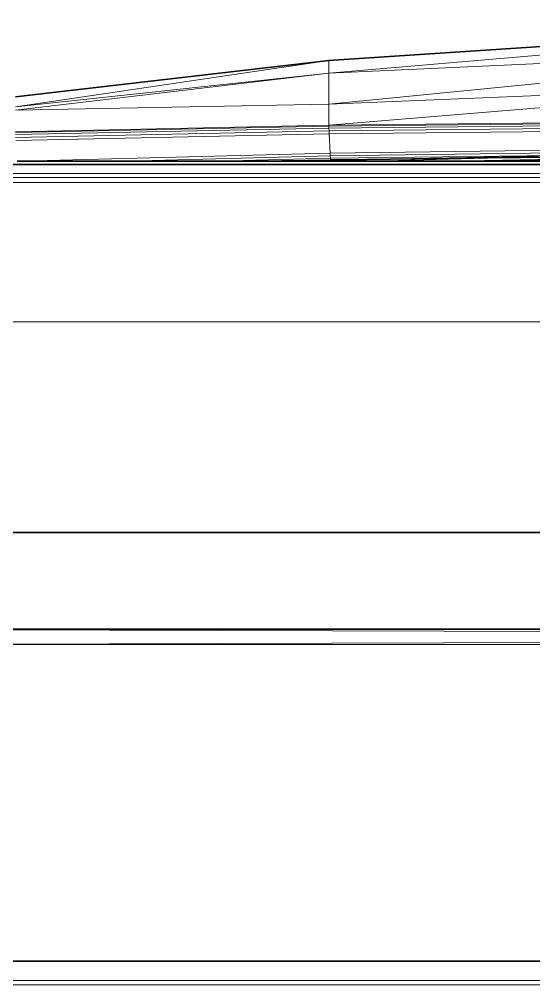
# Model space of a CAD drawing. Header units: inches. Extents: x 1 to 101, y 1 to 36.
# Drawn here: x 5.88 to 8.84, y 29.98 to 35.53 of the extents above; entities that cross this region are included whole.
import ezdxf

# ---------------------------------------------------------------- set-up
doc = ezdxf.new("R2010")
doc.units = ezdxf.units.IN
doc.header["$MEASUREMENT"] = 0
doc.layers.add('Default', color=7, linetype='Continuous')

msp = doc.modelspace()

# ---------------------------------------------------------------- linework, layer by layer
at = {"layer": 'Default', "color": 49, "lineweight": 0, "true_color": 0x464646, "transparency": 33554687}
for p, q in [((7.6599, 35.2958), (11.2644, 35.5318)), ((11.2644, 35.5318), (7.6599, 35.2223)), ((5.8577, 35.0861), (7.6599, 35.2958)), ((7.6599, 35.2958), (5.8577, 35.028)), ((5.8577, 35.028), (7.6599, 35.2958)), ((7.6599, 35.2223), (7.6599, 35.2958)), ((7.6599, 35.2958), (7.6599, 35.2223)), ((7.6599, 35.2223), (5.8577, 35.028)), ((5.8577, 35.028), (7.6599, 35.2223)), ((7.6599, 35.2223), (5.8577, 35.0085))]:
    msp.add_line(p, q, dxfattribs=at).dxf.unprotected_set("ltscale", 0)
at = {"layer": 'Default', "color": 251, "lineweight": 0, "true_color": 0x494949, "transparency": 33554687}
for p, q in [((7.6599, 35.2223), (11.2644, 35.5318)), ((11.0482, 35.3751), (7.6599, 35.2223))]:
    msp.add_line(p, q, dxfattribs=at).dxf.unprotected_set("ltscale", 0)
at = {"layer": 'Default', "color": 7, "lineweight": 35, "ltscale": 5.332711, "transparency": 33554687}
for p, q in [((7.6599, 35.2958), (11.2644, 35.5318)), ((5.8577, 35.0861), (7.6599, 35.2958)), ((8.7606, 34.737), (9.7584, 34.7492)), ((20.6982, 34.6965), (4.7589, 34.6965)), ((5.8935, 34.7155), (5.867, 34.7155)), ((6.4957, 34.7155), (5.8935, 34.7155)), ((7.0229, 34.7155), (6.4957, 34.7155)), ((7.1011, 34.7155), (7.0229, 34.7155)), ((7.9134, 34.7155), (7.1011, 34.7155)), ((7.6696, 34.724), (7.7369, 34.7247)), ((8.7124, 34.7364), (7.7369, 34.7247)), ((8.3559, 34.7155), (7.9134, 34.7155)), ((8.5184, 34.7155), (8.3559, 34.7155)), ((8.6921, 34.7155), (8.5184, 34.7155)), ((8.8803, 34.7155), (8.6921, 34.7155)), ((8.7124, 34.7364), (8.7606, 34.737)), ((4.8735, 32.0251), (20.5843, 32.0251)), ((12.7451, 30.1167), (4.8689, 30.1167))]:
    msp.add_line(p, q, dxfattribs=at)
at = {"layer": 'Default', "color": 251, "lineweight": 0, "true_color": 0x4e4e4e, "transparency": 33554687}
for p, q in [((7.6599, 35.2223), (11.0482, 35.3751)), ((11.0482, 35.3751), (7.6599, 35.0447)), ((5.8577, 35.0085), (7.6599, 35.2223)), ((7.6599, 35.2223), (7.6599, 35.0447)), ((7.6599, 35.0447), (7.6599, 35.2223)), ((7.6599, 35.0447), (5.8577, 35.0085)), ((4.8735, 32.0251), (9.653, 32.0108)), ((9.5919, 31.9501), (4.9602, 31.9376))]:
    msp.add_line(p, q, dxfattribs=at).dxf.unprotected_set("ltscale", 0)
at = {"layer": 'Default', "color": 251, "lineweight": 0, "true_color": 0x4f4f4f, "transparency": 33554687}
for p, q in [((7.6599, 35.0447), (11.0482, 35.3751)), ((10.5291, 35.162), (7.6599, 35.0447))]:
    msp.add_line(p, q, dxfattribs=at).dxf.unprotected_set("ltscale", 0)
at = {"layer": 'Default', "color": 7, "lineweight": 15, "ltscale": 5.332711, "transparency": 33554687}
for p, q in [((11.0482, 35.3751), (7.6599, 35.2223)), ((7.6599, 35.2958), (7.6599, 35.2223)), ((7.6599, 35.2223), (5.8577, 35.028)), ((7.6599, 35.2223), (7.6599, 35.0447)), ((7.6599, 35.0447), (10.5291, 35.162)), ((5.8577, 35.0085), (7.6599, 35.0447)), ((7.6599, 35.0447), (7.6599, 34.9232)), ((7.6599, 34.9232), (5.8577, 34.8852)), ((7.6601, 34.9183), (5.8579, 34.8802)), ((9.7369, 34.9454), (7.6599, 34.9232)), ((7.6599, 34.9232), (7.6601, 34.9183)), ((9.7277, 34.9397), (7.6601, 34.9183)), ((7.6601, 34.9183), (7.6606, 34.9068)), ((9.7199, 34.9275), (7.6606, 34.9068)), ((9.7155, 34.9109), (7.6613, 34.8906)), ((7.6606, 34.9068), (5.8584, 34.8687)), ((7.6613, 34.8906), (5.8593, 34.8525)), ((5.8602, 34.8355), (7.6621, 34.8736)), ((7.6606, 34.9068), (7.6613, 34.8906)), ((7.6613, 34.8906), (7.6621, 34.8736)), ((7.6621, 34.8736), (9.715, 34.8938)), ((7.6621, 34.8736), (7.6674, 34.7625)), ((7.6674, 34.7625), (5.8935, 34.7155)), ((7.6682, 34.7467), (6.4957, 34.7155)), ((9.7231, 34.7903), (7.6674, 34.7625)), ((7.6674, 34.7625), (7.6682, 34.7467)), ((9.7269, 34.7739), (7.6682, 34.7467)), ((7.6682, 34.7467), (7.669, 34.7328)), ((9.736, 34.7595), (7.669, 34.7328)), ((8.3559, 34.7155), (12.1412, 34.7884)), ((12.1554, 34.7857), (8.5184, 34.7155)), ((8.6921, 34.7155), (12.1614, 34.7822)), ((9.7489, 34.7508), (8.7606, 34.737)), ((7.669, 34.7328), (7.0229, 34.7155)), ((7.5452, 34.7214), (7.5343, 34.7211)), ((7.5452, 34.7214), (7.6696, 34.724)), ((7.669, 34.7328), (7.6696, 34.724)), ((20.6982, 34.6454), (4.7589, 34.6454)), ((4.7589, 34.6232), (20.6982, 34.6232)), ((20.6982, 34.5928), (4.7589, 34.5928)), ((4.7589, 33.7923), (20.6982, 33.7923)), ((20.6982, 32.5842), (4.7589, 32.5842)), ((4.7862, 32.5788), (20.6709, 32.5788)), ((9.653, 32.0108), (4.8735, 32.0251)), ((4.9602, 31.9376), (9.5919, 31.9501)), ((4.9602, 31.9376), (20.4969, 31.9376)), ((4.7589, 30.0067), (12.7451, 30.0067)), ((4.7589, 29.9818), (12.7451, 29.9818))]:
    msp.add_line(p, q, dxfattribs=at)
at = {"layer": 'Default', "color": 251, "lineweight": 0, "true_color": 0x525252, "transparency": 33554687}
for p, q in [((7.6599, 35.0447), (10.5291, 35.162)), ((10.5291, 35.162), (7.6599, 34.9232)), ((5.8577, 35.0085), (7.6599, 35.0447)), ((7.6599, 35.0447), (7.6599, 34.9232)), ((7.6599, 34.9232), (7.6599, 35.0447)), ((7.6599, 34.9232), (5.8577, 34.8852)), ((5.8577, 34.8852), (7.6599, 34.9232)), ((7.6601, 34.9183), (5.8579, 34.8802)), ((7.6599, 34.9232), (7.6601, 34.9183))]:
    msp.add_line(p, q, dxfattribs=at).dxf.unprotected_set("ltscale", 0)
at = {"layer": 'Default', "color": 251, "lineweight": 0, "true_color": 0x5c5c5c, "transparency": 33554687}
for p, q in [((7.6599, 34.9232), (10.5291, 35.162)), ((7.6599, 34.9232), (9.7369, 34.9454)), ((9.7369, 34.9454), (7.6599, 34.9232)), ((7.6601, 34.9183), (7.6599, 34.9232)), ((9.7277, 34.9397), (7.6601, 34.9183))]:
    msp.add_line(p, q, dxfattribs=at).dxf.unprotected_set("ltscale", 0)
at = {"layer": 'Default', "color": 250, "lineweight": 0, "true_color": 0x282828, "transparency": 33554687}
for p, q in [((5.8579, 34.8802), (7.6601, 34.9183)), ((7.6601, 34.9183), (7.6606, 34.9068)), ((7.6606, 34.9068), (9.7199, 34.9275)), ((9.7155, 34.9109), (7.6613, 34.8906)), ((7.6606, 34.9068), (5.8584, 34.8687)), ((5.8584, 34.8687), (7.6606, 34.9068)), ((7.6613, 34.8906), (5.8593, 34.8525)), ((7.6606, 34.9068), (7.6613, 34.8906)), ((7.6613, 34.8906), (7.6606, 34.9068))]:
    msp.add_line(p, q, dxfattribs=at).dxf.unprotected_set("ltscale", 0)
at = {"layer": 'Default', "color": 8, "lineweight": 0, "true_color": 0x707070, "transparency": 33554687}
for p, q in [((7.6601, 34.9183), (9.7277, 34.9397)), ((7.6606, 34.9068), (7.6601, 34.9183)), ((9.7199, 34.9275), (7.6606, 34.9068))]:
    msp.add_line(p, q, dxfattribs=at).dxf.unprotected_set("ltscale", 0)
at = {"layer": 'Default', "color": 9, "lineweight": 0, "true_color": 0xcbcbcb, "transparency": 33554687}
for p, q in [((7.6613, 34.8906), (9.7155, 34.9109)), ((5.8593, 34.8525), (7.6613, 34.8906)), ((5.8602, 34.8355), (7.6621, 34.8736)), ((7.6621, 34.8736), (5.8602, 34.8355)), ((7.6613, 34.8906), (7.6621, 34.8736)), ((7.6621, 34.8736), (7.6613, 34.8906)), ((7.6621, 34.8736), (9.715, 34.8938)), ((9.715, 34.8938), (7.6621, 34.8736)), ((7.6674, 34.7625), (7.6621, 34.8736)), ((7.6621, 34.8736), (7.6674, 34.7625)), ((7.6674, 34.7625), (5.8935, 34.7155)), ((5.8935, 34.7155), (7.6674, 34.7625)), ((7.6682, 34.7467), (6.4957, 34.7155)), ((9.7231, 34.7903), (7.6674, 34.7625)), ((7.6674, 34.7625), (7.6682, 34.7467)), ((4.7589, 34.6965), (20.6982, 34.6965)), ((5.8935, 34.7155), (5.867, 34.7155)), ((6.4957, 34.7155), (5.8935, 34.7155)), ((20.6982, 34.6454), (4.7589, 34.6454)), ((4.7589, 34.5928), (20.6982, 34.5928)), ((20.6982, 33.7923), (4.7589, 33.7923)), ((4.7589, 33.7923), (20.6982, 33.7923)), ((20.6982, 32.5842), (4.7589, 32.5842)), ((4.7589, 32.5842), (20.6982, 32.5842)), ((20.6709, 32.5788), (4.7862, 32.5788)), ((4.7862, 32.5788), (20.6709, 32.5788)), ((20.5843, 32.0251), (4.8735, 32.0251)), ((9.653, 32.0108), (4.8735, 32.0251)), ((4.8735, 32.0251), (20.5843, 32.0251))]:
    msp.add_line(p, q, dxfattribs=at).dxf.unprotected_set("ltscale", 0)
at = {"layer": 'Default', "color": 9, "lineweight": 0, "true_color": 0xc7c7c7, "transparency": 33554687}
for p, q in [((6.4957, 34.7155), (7.6682, 34.7467)), ((7.6682, 34.7467), (7.669, 34.7328)), ((7.0229, 34.7155), (6.4957, 34.7155)), ((7.669, 34.7328), (7.0229, 34.7155))]:
    msp.add_line(p, q, dxfattribs=at).dxf.unprotected_set("ltscale", 0)
at = {"layer": 'Default', "color": 250, "lineweight": 0, "true_color": 0x2e2e2e, "transparency": 33554687}
for p, q in [((7.6674, 34.7625), (9.7231, 34.7903)), ((7.6682, 34.7467), (7.6674, 34.7625)), ((9.7269, 34.7739), (7.6682, 34.7467))]:
    msp.add_line(p, q, dxfattribs=at).dxf.unprotected_set("ltscale", 0)
at = {"layer": 'Default', "color": 9, "lineweight": 0, "true_color": 0xc8c8c8, "transparency": 33554687}
for p, q in [((7.6682, 34.7467), (9.7269, 34.7739)), ((7.669, 34.7328), (7.6682, 34.7467)), ((9.736, 34.7595), (7.669, 34.7328))]:
    msp.add_line(p, q, dxfattribs=at).dxf.unprotected_set("ltscale", 0)
at = {"layer": 'Default', "color": 253, "lineweight": 0, "true_color": 0xb5b5b5, "transparency": 33554687}
for p, q in [((7.669, 34.7328), (9.736, 34.7595)), ((9.736, 34.7595), (7.7369, 34.7247)), ((7.6696, 34.724), (7.669, 34.7328)), ((7.7369, 34.7247), (7.6696, 34.724))]:
    msp.add_line(p, q, dxfattribs=at).dxf.unprotected_set("ltscale", 0)
at = {"layer": 'Default', "color": 251, "lineweight": 0, "true_color": 0x505050, "transparency": 33554687}
for p, q in [((7.7369, 34.7247), (9.736, 34.7595)), ((9.7489, 34.7508), (8.7606, 34.737)), ((8.7124, 34.7364), (7.7369, 34.7247)), ((8.7606, 34.737), (8.7124, 34.7364))]:
    msp.add_line(p, q, dxfattribs=at).dxf.unprotected_set("ltscale", 0)
at = {"layer": 'Default', "color": 251, "lineweight": 0, "true_color": 0x5f5f5f, "transparency": 33554687}
for p, q in [((8.3559, 34.7155), (12.1412, 34.7884)), ((8.5184, 34.7155), (12.1554, 34.7857)), ((12.1554, 34.7857), (8.5184, 34.7155)), ((8.6921, 34.7155), (12.1614, 34.7822)), ((12.1614, 34.7822), (8.6921, 34.7155)), ((8.5184, 34.7155), (8.3559, 34.7155)), ((8.6921, 34.7155), (8.5184, 34.7155)), ((8.8803, 34.7155), (8.6921, 34.7155))]:
    msp.add_line(p, q, dxfattribs=at).dxf.unprotected_set("ltscale", 0)
at = {"layer": 'Default', "color": 251, "lineweight": 0, "true_color": 0x6d6d6d, "transparency": 33554687}
for p, q in [((12.1412, 34.7884), (8.3559, 34.7155)), ((8.7606, 34.737), (9.7584, 34.7492)), ((7.9134, 34.7155), (8.7124, 34.7364)), ((8.3559, 34.7155), (7.9134, 34.7155)), ((8.7124, 34.7364), (8.7606, 34.737))]:
    msp.add_line(p, q, dxfattribs=at).dxf.unprotected_set("ltscale", 0)
at = {"layer": 'Default', "color": 254, "lineweight": 0, "true_color": 0xcccccc, "transparency": 33554687}
for p, q in [((20.6982, 34.6965), (4.7589, 34.6965)), ((5.867, 34.7155), (5.8935, 34.7155)), ((5.8935, 34.7155), (6.4957, 34.7155)), ((6.4957, 34.7155), (7.0229, 34.7155)), ((7.0229, 34.7155), (7.1011, 34.7155)), ((7.1011, 34.7155), (7.9134, 34.7155)), ((7.9134, 34.7155), (8.3559, 34.7155)), ((8.3559, 34.7155), (8.5184, 34.7155)), ((8.5184, 34.7155), (8.6921, 34.7155)), ((8.6921, 34.7155), (8.8803, 34.7155)), ((4.8689, 30.1167), (12.7451, 30.1167)), ((12.7451, 30.0067), (4.7589, 30.0067))]:
    msp.add_line(p, q, dxfattribs=at).dxf.unprotected_set("ltscale", 0)
at = {"layer": 'Default', "color": 253, "lineweight": 0, "true_color": 0xaeaeae, "transparency": 33554687}
for p, q in [((7.0229, 34.7155), (7.669, 34.7328)), ((7.1011, 34.7155), (7.0229, 34.7155)), ((7.5343, 34.7211), (7.1011, 34.7155)), ((7.1011, 34.7155), (7.5343, 34.7211)), ((7.9134, 34.7155), (7.1011, 34.7155)), ((7.5452, 34.7214), (7.5343, 34.7211)), ((7.5343, 34.7211), (7.5452, 34.7214)), ((7.6696, 34.724), (7.5452, 34.7214)), ((7.5452, 34.7214), (7.6696, 34.724)), ((7.669, 34.7328), (7.6696, 34.724)), ((7.6696, 34.724), (7.7369, 34.7247)), ((7.7369, 34.7247), (8.7124, 34.7364)), ((8.7124, 34.7364), (7.9134, 34.7155))]:
    msp.add_line(p, q, dxfattribs=at).dxf.unprotected_set("ltscale", 0)
at = {"layer": 'Default', "color": 253, "lineweight": 0, "true_color": 0xa3a3a3, "transparency": 33554687}
for p, q in [((4.7589, 34.6454), (20.6982, 34.6454)), ((20.6982, 34.6232), (4.7589, 34.6232))]:
    msp.add_line(p, q, dxfattribs=at).dxf.unprotected_set("ltscale", 0)
at = {"layer": 'Default', "color": 253, "lineweight": 0, "true_color": 0xb1b1b1, "transparency": 33554687}
for p, q in [((4.7589, 34.6232), (20.6982, 34.6232)), ((20.6982, 34.5928), (4.7589, 34.5928))]:
    msp.add_line(p, q, dxfattribs=at).dxf.unprotected_set("ltscale", 0)
at = {"layer": 'Default', "color": 253, "lineweight": 0, "true_color": 0xb6b6b6, "transparency": 33554687}
for p, q in [((4.9602, 31.9376), (9.5919, 31.9501)), ((4.9602, 31.9376), (20.4969, 31.9376)), ((20.4969, 31.9376), (4.9602, 31.9376)), ((12.7451, 30.1167), (4.8689, 30.1167))]:
    msp.add_line(p, q, dxfattribs=at).dxf.unprotected_set("ltscale", 0)
at = {"layer": 'Default', "color": 253, "lineweight": 0, "true_color": 0xafafaf, "transparency": 33554687}
for p, q in [((4.7589, 30.0067), (12.7451, 30.0067)), ((4.7589, 29.9818), (12.7451, 29.9818)), ((12.7451, 29.9818), (4.7589, 29.9818))]:
    msp.add_line(p, q, dxfattribs=at).dxf.unprotected_set("ltscale", 0)

doc.saveas('drawing.dxf')
